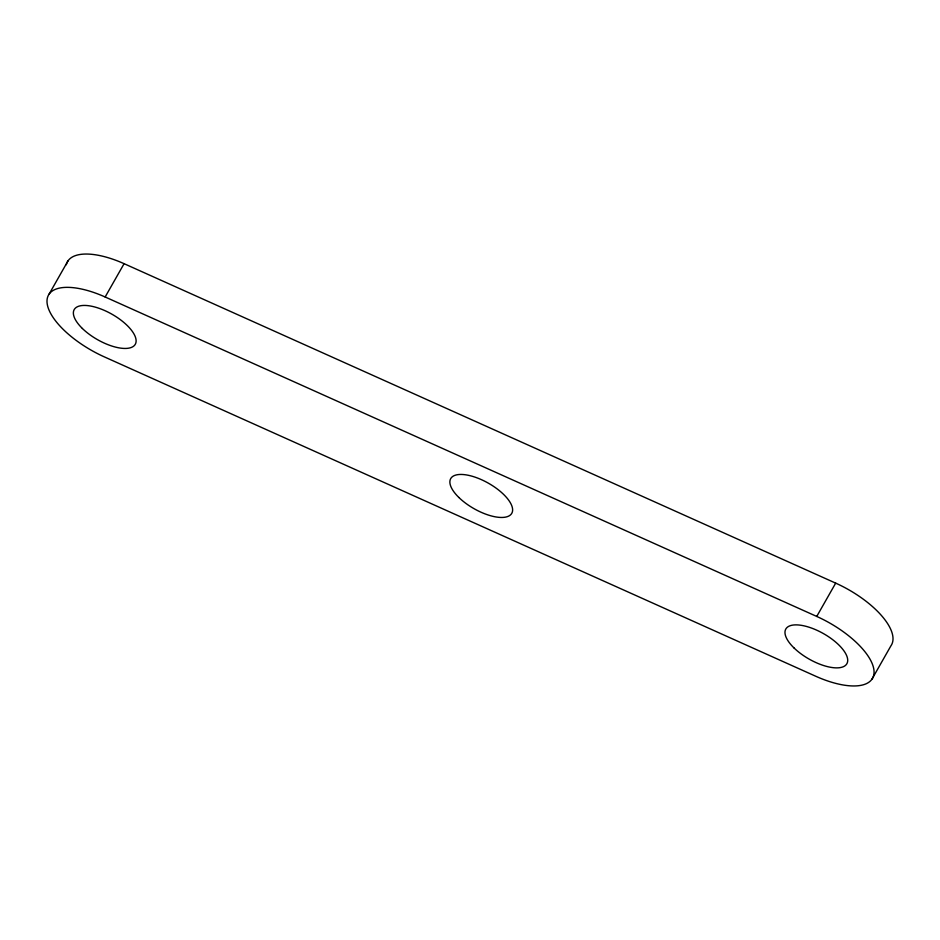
<?xml version="1.0" encoding="UTF-8"?>
<svg xmlns="http://www.w3.org/2000/svg" width="940" height="940" viewBox="0 0 940 940"><rect width="100%" height="100%" fill="white"/><g stroke="black" fill="none" stroke-linecap="round" stroke-linejoin="round"><path stroke-width="1.41" d="M49.08 294.161L68.021 260.85M105.151 296.993L816.743 616.44A64.625 26.907 29.6 0 1 874.059 672.288A64.625 26.907 29.6 0 1 815.908 676.318L104.317 356.871A64.625 26.907 29.6 0 1 47 301.023A64.625 26.907 29.6 0 1 105.151 296.993L124.092 263.682L835.684 583.129A64.625 26.907 29.6 0 1 890.92 645.839L871.979 679.15M816.743 616.44L835.684 583.129M66.305 264.728A64.625 26.907 29.6 0 1 124.092 263.682M82.379 328.483A35.121 14.629 29.6 0 0 134.984 344.757A35.121 14.629 29.6 0 0 96.832 307.58A35.121 14.629 29.6 0 0 82.379 328.483M793.983 647.918A35.121 14.629 29.6 0 0 846.576 664.192A35.121 14.629 29.6 0 0 808.423 627.015A35.121 14.629 29.6 0 0 793.983 647.918M458.885 497.495A35.121 14.629 29.6 0 0 511.489 513.769A35.121 14.629 29.6 0 0 473.337 476.592A35.121 14.629 29.6 0 0 458.885 497.495"/></g></svg>
